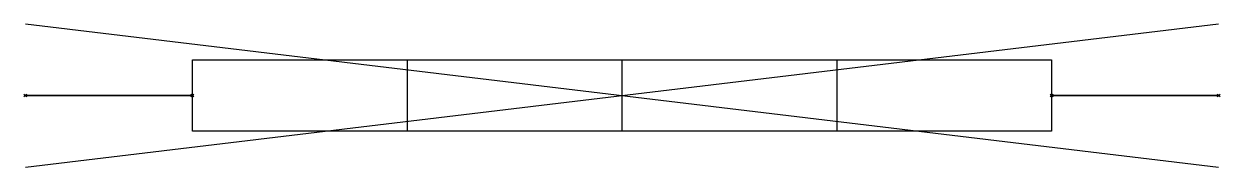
# Model space of a CAD drawing. Header units: millimetres. Extents: x -3 to 2503, y -150 to 150.
import ezdxf

# ---------------------------------------------------------------- set-up
doc = ezdxf.new("R2010")
doc.units = ezdxf.units.MM
doc.header["$PDMODE"] = 35
doc.header["$PDSIZE"] = 3

msp = doc.modelspace()

# ---------------------------------------------------------------- linework, layer by layer
for p, q in [((0, 150), (2500, -150)), ((0, -150), (2500, 150)), ((800, 75), (800, -75)), ((1250, 75), (1250, -75)), ((1700, 75), (1700, -75)), ((350, 0), (0, 0)), ((0, 0), (350, 0)), ((2150, 0), (2500, 0)), ((2500, 0), (2150, 0))]:
    msp.add_line(p, q)
at = {"flags": 128}
msp.add_lwpolyline([(350, 75), (2150, 75), (2150, -75), (350, -75)], close=True, dxfattribs=at)
for p in [(0, 0), (350, 0), (2150, 0), (2500, 0)]:
    msp.add_point(p)

doc.saveas('drawing.dxf')
